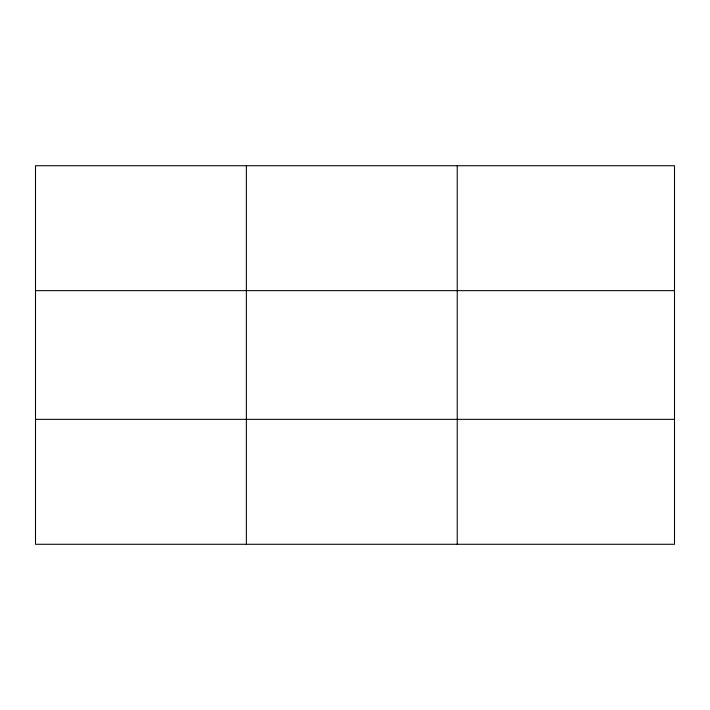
<?xml version="1.0" encoding="UTF-8"?>
<svg xmlns="http://www.w3.org/2000/svg" width="710" height="710" viewBox="0 0 710 710"><rect width="100%" height="100%" fill="white"/><g stroke="black" fill="none" stroke-linecap="round" stroke-linejoin="round"><path stroke-width="1.06" d="M246.37 544.277L246.37 165.723M457.24 544.277L457.24 165.723M35.5 290.647L674.5 290.647M35.5 419.353L674.5 419.353M674.5 481.815L674.5 544.277L35.5 544.277L35.5 165.723L674.5 165.723L674.5 481.815"/></g></svg>
